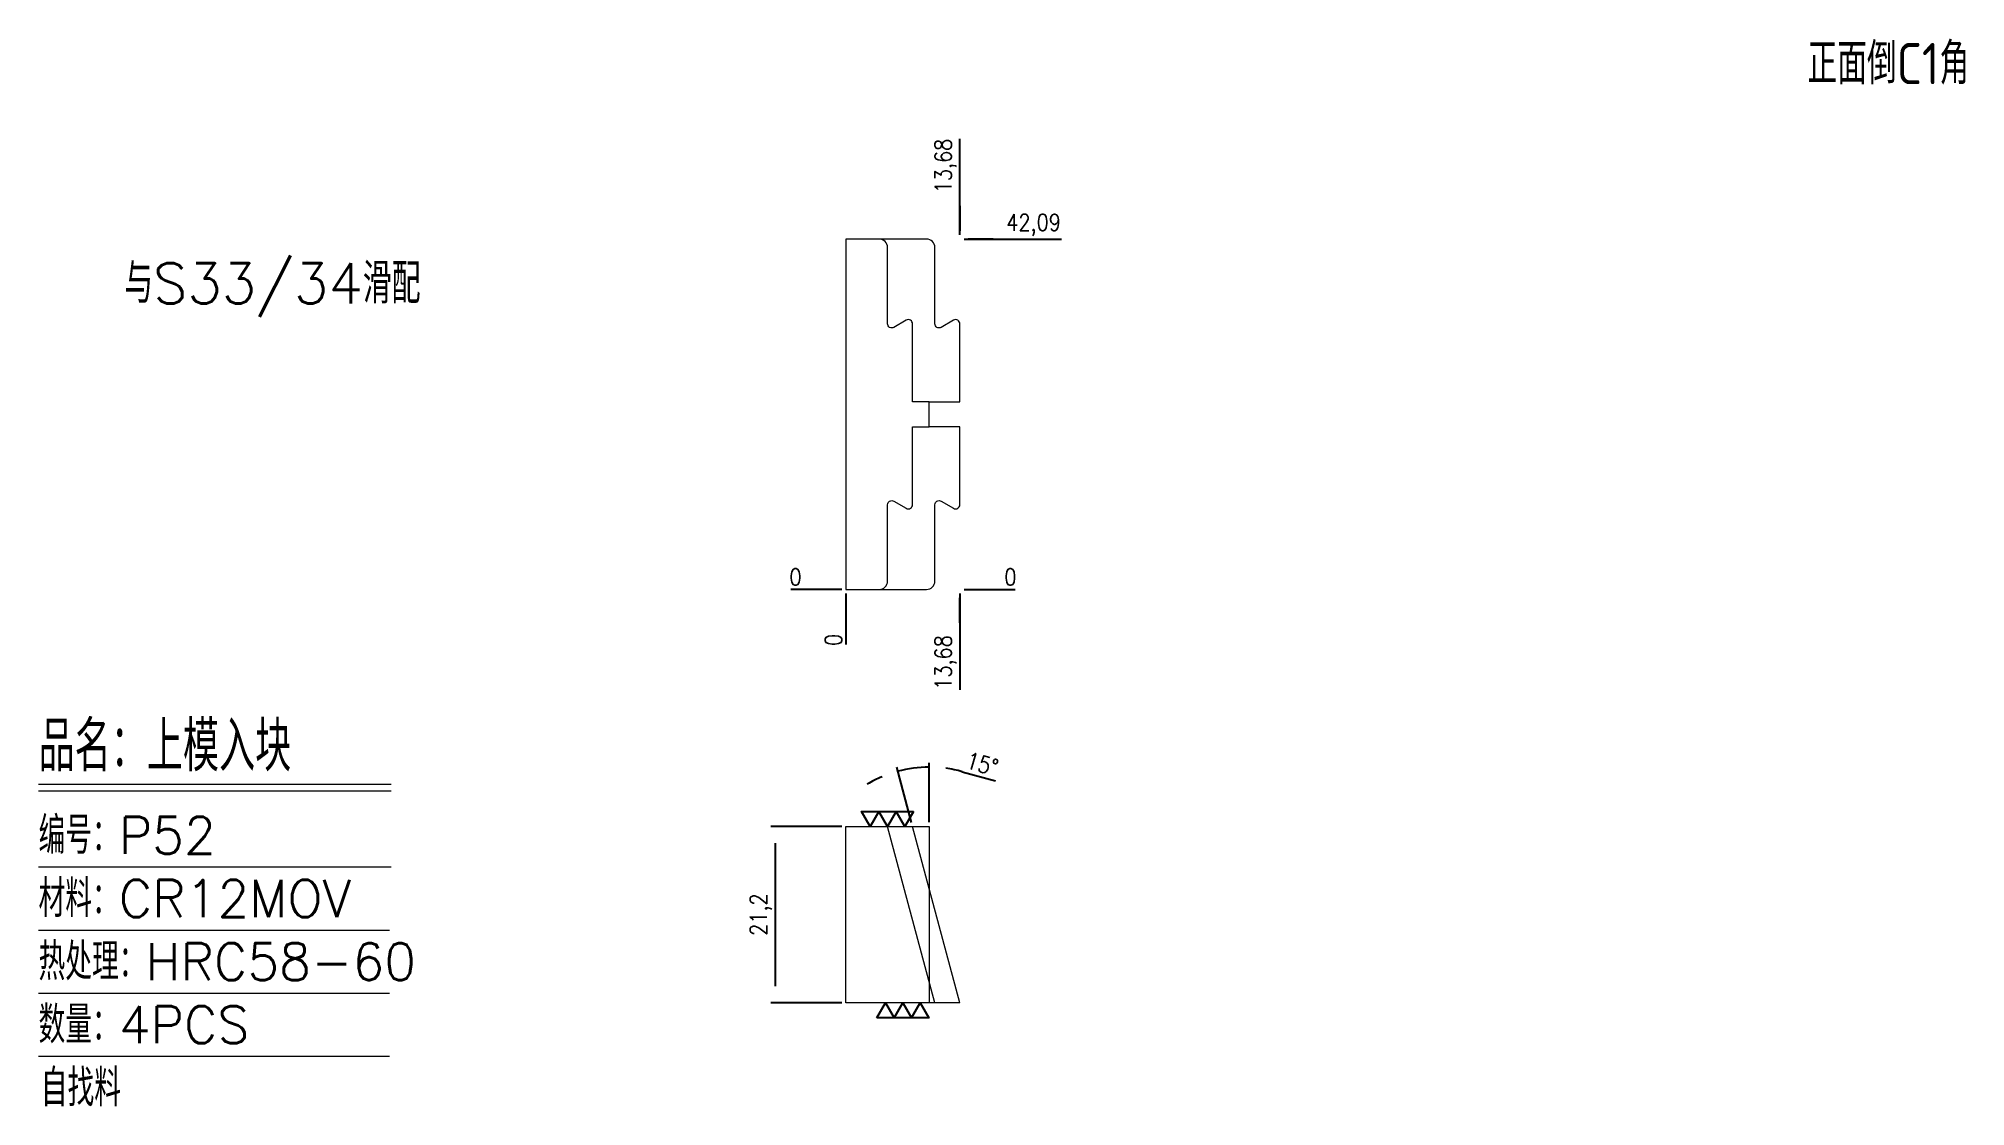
# Model space of a CAD drawing. Header units: millimetres. Extents: x 94636 to 94867, y 7174 to 7303.
import ezdxf

# ---------------------------------------------------------------- set-up
doc = ezdxf.new("R2010")
doc.units = ezdxf.units.MM
for name, color, linetype in [('DIE_P', 2, 'Continuous'), ('DIM', 4, 'Continuous'), ('PPS_P', 2, 'Continuous'), ('TEXT', 4, 'Continuous')]:
    doc.layers.add(name, color=color, linetype=linetype)
doc.styles.add('chinesef_fs', font='simplex.shx', dxfattribs={"bigfont": 'gbcbig.shx'})
doc.styles.add('gbenor', font='gbenor.shx', dxfattribs={"bigfont": 'gbcbig.shx'})
doc.styles.get("Standard").update_dxf_attribs({"font": 'txt.shx', "width": 0.85, "bigfont": 'ctxt.shx'})
doc.dimstyles.new('T-2-WX', dxfattribs={"dimtxt": 2, "dimasz": 2, "dimexe": 0.5, "dimexo": 0.5, "dimgap": 0.5, "dimtad": 1, "dimtxsty": 'Standard', "dimblk": 'OPEN30', "dimcen": 0, "dimazin": 3, "dimtfac": 1, "dimtmove": 0, "dimatfit": 3, "dimldrblk": 'OPEN30', "dimlwd": -1, "dimlwe": -1})

# ---------------------------------------------------------------- blocks, each defined once
blk = doc.blocks.new('*D7579')
at = {"layer": 'Defpoints', "color": 0}
for p in [(94733.01, 7236.44), (94746.69, 7236.44), (94751.69, 7236.44)]:
    blk.add_point(p, dxfattribs=at)
at = {"layer": 'DIM', "color": 0}
blk.add_line((94747.19, 7236.44), (94753.32, 7236.44), dxfattribs=at)
at = {"layer": 'DIM', "color": 0, "insert": (94752.76, 7237.94), "char_height": 2, "attachment_point": 5}
blk.add_mtext('0', dxfattribs=at)
blk = doc.blocks.new('_Open30')
blk = doc.blocks.new('*D7580')
at = {"layer": 'Defpoints', "color": 0}
for p in [(94746.69, 7278.53), (94751.69, 7278.53), (94733.01, 7236.44)]:
    blk.add_point(p, dxfattribs=at)
at = {"layer": 'DIM', "color": 0}
for p, q in [((94747.19, 7278.53), (94750.69, 7278.53)), ((94750.69, 7278.53), (94747.69, 7278.53)), ((94747.69, 7278.53), (94758.91, 7278.53))]:
    blk.add_line(p, q, dxfattribs=at)
at = {"layer": 'DIM', "color": 0, "insert": (94755.55, 7280.22), "char_height": 2, "attachment_point": 5}
blk.add_mtext('42,09', dxfattribs=at)
blk = doc.blocks.new('*D7581')
at = {"layer": 'Defpoints', "color": 0}
for p in [(94728.01, 7236.44), (94733.01, 7236.44), (94733.01, 7236.44)]:
    blk.add_point(p, dxfattribs=at)
at = {"layer": 'DIM', "color": 0}
blk.add_line((94732.51, 7236.44), (94726.38, 7236.44), dxfattribs=at)
at = {"layer": 'DIM', "color": 0, "insert": (94726.94, 7237.94), "char_height": 2, "attachment_point": 5}
blk.add_mtext('0', dxfattribs=at)
blk = doc.blocks.new('*D7582')
at = {"layer": 'Defpoints', "color": 0}
for p in [(94733.01, 7236.44), (94746.69, 7236.44), (94746.69, 7231.44)]:
    blk.add_point(p, dxfattribs=at)
at = {"layer": 'DIM', "color": 0}
for p, q in [((94746.69, 7235.94), (94746.69, 7232.44)), ((94746.69, 7232.44), (94746.69, 7235.44)), ((94746.69, 7235.44), (94746.69, 7224.38))]:
    blk.add_line(p, q, dxfattribs=at)
at = {"layer": 'DIM', "color": 0, "insert": (94745, 7227.66), "char_height": 2, "attachment_point": 5, "rotation": 90}
blk.add_mtext('13,68', dxfattribs=at)
blk = doc.blocks.new('*D7583')
at = {"layer": 'Defpoints', "color": 0}
for p in [(94733.01, 7236.44), (94733.01, 7236.44), (94733.01, 7231.44)]:
    blk.add_point(p, dxfattribs=at)
at = {"layer": 'DIM', "color": 0}
blk.add_line((94733.01, 7235.94), (94733.01, 7229.8), dxfattribs=at)
at = {"layer": 'DIM', "color": 0, "insert": (94731.51, 7230.37), "char_height": 2, "attachment_point": 5, "rotation": 90}
blk.add_mtext('0', dxfattribs=at)
blk = doc.blocks.new('*D7584')
at = {"layer": 'Defpoints', "color": 0}
for p in [(94746.69, 7283.53), (94746.69, 7278.53), (94733.01, 7236.44)]:
    blk.add_point(p, dxfattribs=at)
at = {"layer": 'DIM', "color": 0}
for p, q in [((94746.69, 7279.53), (94746.69, 7290.58)), ((94746.69, 7279.03), (94746.69, 7282.53)), ((94746.69, 7282.53), (94746.69, 7279.53))]:
    blk.add_line(p, q, dxfattribs=at)
at = {"layer": 'DIM', "color": 0, "insert": (94745, 7287.31), "char_height": 2, "attachment_point": 5, "rotation": 90}
blk.add_mtext('13,68', dxfattribs=at)
blk = doc.blocks.new('*D7585')
at = {"layer": 'Defpoints', "color": 0}
for p in [(94733.01, 7207.97), (94724.49, 7186.77), (94733.01, 7186.77)]:
    blk.add_point(p, dxfattribs=at)
at = {"layer": 'DIM', "color": 0}
for p, q in [((94732.51, 7207.97), (94723.99, 7207.97)), ((94724.49, 7205.97), (94724.49, 7188.77)), ((94732.51, 7186.77), (94723.99, 7186.77))]:
    blk.add_line(p, q, dxfattribs=at)
at = {"layer": 'DIM', "color": 0, "insert": (94722.8, 7197.37), "char_height": 2, "attachment_point": 5, "rotation": 90}
blk.add_mtext('21,2', dxfattribs=at)
blk = doc.blocks.new('*D7586')
at = {"layer": 'Defpoints', "color": 0}
for p in [(94740.48, 7214.87), (94741.01, 7207.97), (94743.01, 7207.97), (94743.01, 7186.77), (94746.69, 7186.77)]:
    blk.add_point(p, dxfattribs=at)
at = {"layer": 'DIM', "color": 0}
for p, q in [((94743.01, 7208.47), (94743.01, 7215.59)), ((94740.88, 7208.45), (94739.11, 7215.08)), ((94746.96, 7214.54), (94750.96, 7213.42))]:
    blk.add_line(p, q, dxfattribs=at)
for start, end in [(112.863, 120.726), (90, 105), (74.274, 82.137)]:
    blk.add_arc((94743.01, 7200.5), 14.58, start, end, dxfattribs=at)
at = {"layer": 'DIM', "color": 0, "insert": (94749.38, 7215.47), "char_height": 2, "attachment_point": 5, "rotation": 344.274}
blk.add_mtext('15%%d', dxfattribs=at)

msp = doc.modelspace()

# ---------------------------------------------------------------- linework, layer by layer
at = {"layer": 'DIE_P'}
for points in [[(94741.127, 7209.769), (94740.088, 7207.969), (94739.049, 7209.769), (94738.009, 7207.969), (94736.97, 7209.769), (94735.931, 7207.969), (94734.892, 7209.769), (94741.127, 7209.769)], [(94736.732, 7184.969), (94737.771, 7186.769), (94738.811, 7184.969), (94739.85, 7186.769), (94740.889, 7184.969), (94741.928, 7186.769), (94742.967, 7184.969), (94736.732, 7184.969)]]:
    msp.add_lwpolyline(points, close=True, dxfattribs=at)
at = {"layer": 'DIM', "color": 4, "linetype": 'Continuous', "lineweight": 13}
for p, q in [((94636.01, 7213.024), (94678.372, 7213.024)), ((94636.01, 7212.244), (94678.372, 7212.244)), ((94636.01, 7203.098), (94678.372, 7203.098)), ((94636.01, 7195.514), (94678.188, 7195.514)), ((94636.01, 7187.929), (94678.188, 7187.929)), ((94636.01, 7180.345), (94678.188, 7180.345))]:
    msp.add_line(p, q, dxfattribs=at)
at = {"layer": 'PPS_P', "lineweight": 15}
for p, q in [((94743.69, 7186.769), (94738.009, 7207.969)), ((94746.69, 7186.769), (94741.009, 7207.969)), ((94743.009, 7207.969), (94743.009, 7186.769))]:
    msp.add_line(p, q, dxfattribs=at)
at = {"layer": 'PPS_P', "color": 1, "lineweight": 15}
msp.add_lwpolyline([(94733.009, 7278.527), (94733.009, 7236.438), (94742.69, 7236.438, 0.4142136), (94743.69, 7237.438), (94743.69, 7246.616, -0.5773503), (94744.44, 7247.049), (94745.94, 7246.183, 0.5773503), (94746.69, 7246.616), (94746.69, 7255.982), (94743.009, 7255.982), (94743.009, 7258.982), (94746.69, 7258.982), (94746.69, 7268.348, 0.5773503), (94745.94, 7268.781), (94744.44, 7267.915, -0.5773503), (94743.69, 7268.348), (94743.69, 7277.527, 0.4142136), (94742.69, 7278.527)], format="xyb", close=True, dxfattribs=at)
at = {"layer": 'PPS_P', "lineweight": 15}
msp.add_lwpolyline([(94737.009, 7236.438, 0.4142136), (94738.009, 7237.438), (94738.009, 7246.616, -0.5773503), (94738.759, 7247.049), (94740.259, 7246.183, 0.5773503), (94741.009, 7246.616), (94741.009, 7255.982), (94743.009, 7255.982), (94743.009, 7258.982), (94741.009, 7258.982), (94741.009, 7268.348, 0.5773503), (94740.259, 7268.781), (94738.759, 7267.915, -0.5773503), (94738.009, 7268.348), (94738.009, 7277.527, 0.4142136), (94737.009, 7278.527)], format="xyb", dxfattribs=at)
msp.add_lwpolyline([(94746.69, 7186.769), (94733.009, 7186.769), (94733.009, 7207.969), (94743.009, 7207.969)], dxfattribs=at)

# ---------------------------------------------------------------- texts
at = {"layer": 'DIM', "color": 4, "linetype": 'Continuous', "lineweight": 13, "style": 'chinesef_fs'}
msp.add_text('与S33/34滑配', height=4.8183, dxfattribs=at).set_placement((94646.3, 7270.805))
at = {"layer": 'DIM', "color": 3, "linetype": 'Continuous', "lineweight": 13, "style": 'chinesef_fs'}
for s, height, p in [('品名：上模入块', 6.0229, (94636.01, 7214.586)), ('编号：P52', 4.4614, (94636.01, 7204.659)), ('材料：CR12MOV', 4.4614, (94636.01, 7197.075)), ('热处理：HRC58-60', 4.46137, (94636.01, 7189.491)), ('数量：4PCS', 4.4614, (94636.01, 7181.906)), ('自找料', 4.4614, (94636.281, 7174.322))]:
    msp.add_text(s, height=height, dxfattribs=at).set_placement(p)
at = {"layer": 'TEXT', "color": 4, "lineweight": 18, "style": 'gbenor'}
msp.add_text('正面倒C1角', height=4.9552, dxfattribs=at).set_placement((94848.529, 7297.134))

# ---------------------------------------------------------------- dimensions: what is measured, and where the dimension line sits
at = {"layer": 'DIM'}
for feature_location, offset, dtype, origin, picture, middle in [((94746.69, 7278.527), (0, 5), 1, (94733.009, 7236.438), '*D7584', (94745, 7287.305)), ((94746.69, 7278.527), (5, 0), 0, (94733.009, 7236.438), '*D7580', (94755.55, 7280.218)), ((94733.009478056, 7236.438078973), (-5, 0), 0, (94733.009478056, 7236.438078973), '*D7581', (94726.94281139, 7237.938078973)), ((94746.690000902, 7236.438078973), (5, 0), 0, (94733.009478056, 7236.438078973), '*D7579', (94752.756667569, 7237.938078973)), ((94733.009478056, 7236.438078973), (0, -5), 1, (94733.009478056, 7236.438078973), '*D7583', (94731.509478056, 7230.371412307)), ((94746.69, 7236.438), (0, -5), 1, (94733.009, 7236.438), '*D7582', (94745, 7227.66))]:
    dim = msp.add_ordinate_dim(feature_location=feature_location, offset=offset, dtype=dtype, origin=origin, dimstyle='T-2-WX', dxfattribs=at)
    dim.commit()
    dim.dimension.update_dxf_attribs({"geometry": picture, "text_midpoint": middle})
dim = msp.add_angular_dim_2l(base=(94740.477, 7214.868), line1=((94743.009, 7207.969), (94743.009, 7186.769)), line2=((94746.69, 7186.769), (94741.009, 7207.969)), dimstyle='T-2-WX', dxfattribs=at)
dim.commit()
dim.dimension.update_dxf_attribs({"geometry": '*D7586', "text_midpoint": (94749.383, 7215.47)})
dim = msp.add_linear_dim(base=(94724.49, 7186.769), p1=(94733.009, 7207.969), p2=(94733.009, 7186.769), angle=90, dimstyle='T-2-WX', dxfattribs=at)
dim.commit()
dim.dimension.update_dxf_attribs({"geometry": '*D7585', "text_midpoint": (94722.799, 7197.369)})

doc.saveas('drawing.dxf')
